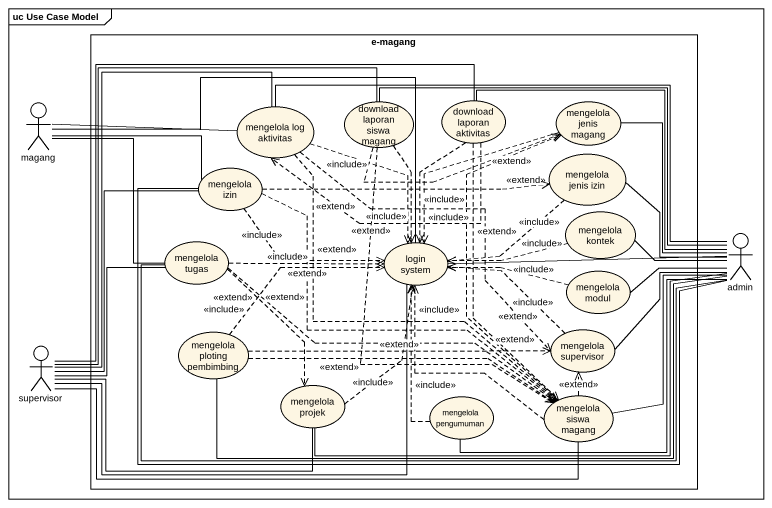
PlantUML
@startuml
mainframe uc Use Case Model
rectangle "e-magang" as e_magang {
  usecase "mengelola log aktivitas" as mengelola_log_aktivitas
  usecase "download laporan siswa magang" as download_laporan_siswa
  usecase "download laporan aktivitas" as download_laporan_aktivitas
  usecase "mengelola jenis magang" as mengelola_jenis_magang
  usecase "mengelola izin" as mengelola_izin
  usecase "mengelola jenis izin" as mengelola_jenis_izin
  usecase "mengelola kontek" as mengelola_kontek
  usecase "mengelola tugas" as mengelola_tugas
  usecase "login system" as login_system
  usecase "mengelola modul" as mengelola_modul
  usecase "mengelola ploting pembimbing" as mengelola_ploting_pembimbing
  usecase "mengelola supervisor" as mengelola_supervisor
  usecase "mengelola projek" as mengelola_projek
  usecase "mengelola pengumuman" as mengelola_pengumuman
  usecase "mengelola siswa magang" as mengelola_siswa_magang
}
actor magang
actor admin
actor supervisor
magang -right- mengelola_log_aktivitas
magang -right- mengelola_izin
magang -- mengelola_tugas
magang -right- login_system
mengelola_log_aktivitas ..> login_system : <<include>>
mengelola_log_aktivitas ..> mengelola_supervisor : <<extend>>
mengelola_log_aktivitas ..> mengelola_siswa_magang : <<extend>>
download_laporan_siswa .right.> mengelola_jenis_magang : <<extend>>
download_laporan_siswa ..> login_system : <<include>>
download_laporan_siswa ..> mengelola_siswa_magang : <<extend>>
download_laporan_aktivitas .left.> mengelola_log_aktivitas : <<extend>>
download_laporan_aktivitas ..> login_system : <<include>>
download_laporan_aktivitas ..> mengelola_siswa_magang : <<extend>>
mengelola_jenis_magang ..> login_system : <<include>>
mengelola_izin .right.> mengelola_jenis_izin : <<extend>>
mengelola_izin .right.> login_system : <<include>>
mengelola_izin ..> mengelola_siswa_magang : <<extend>>
mengelola_jenis_izin .left.> login_system : <<include>>
mengelola_kontek .left.> login_system : <<include>>
mengelola_tugas .right.> login_system : <<include>>
mengelola_tugas ..> mengelola_projek : <<extend>>
mengelola_tugas .right.> mengelola_siswa_magang : <<extend>>
admin -left- mengelola_log_aktivitas
admin -left- download_laporan_siswa
admin -left- download_laporan_aktivitas
admin -up- mengelola_jenis_magang
admin -left- mengelola_izin
admin -left- mengelola_jenis_izin
admin -left- mengelola_kontek
admin -left- mengelola_tugas
admin -left- login_system
admin -left- mengelola_modul
admin -left- mengelola_ploting_pembimbing
admin -left- mengelola_supervisor
admin -left- mengelola_projek
admin -left- mengelola_pengumuman
admin -- mengelola_siswa_magang
mengelola_modul .left.> login_system : <<include>>
mengelola_ploting_pembimbing .right.> login_system : <<include>>
mengelola_ploting_pembimbing .right.> mengelola_supervisor : <<extend>>
mengelola_ploting_pembimbing .right.> mengelola_siswa_magang : <<extend>>
mengelola_supervisor .left.> login_system : <<include>>
supervisor -up- mengelola_log_aktivitas
supervisor -up- download_laporan_siswa
supervisor -right- download_laporan_aktivitas
supervisor -up- mengelola_izin
supervisor -up- mengelola_tugas
supervisor -right- login_system
supervisor -right- mengelola_projek
supervisor -right- mengelola_siswa_magang
mengelola_projek .up.> login_system : <<include>>
mengelola_pengumuman .up.> login_system : <<include>>
mengelola_siswa_magang .up.> mengelola_jenis_magang : <<extend>>
mengelola_siswa_magang .up.> login_system : <<include>>
mengelola_siswa_magang .up.> mengelola_supervisor : <<extend>>
@enduml
